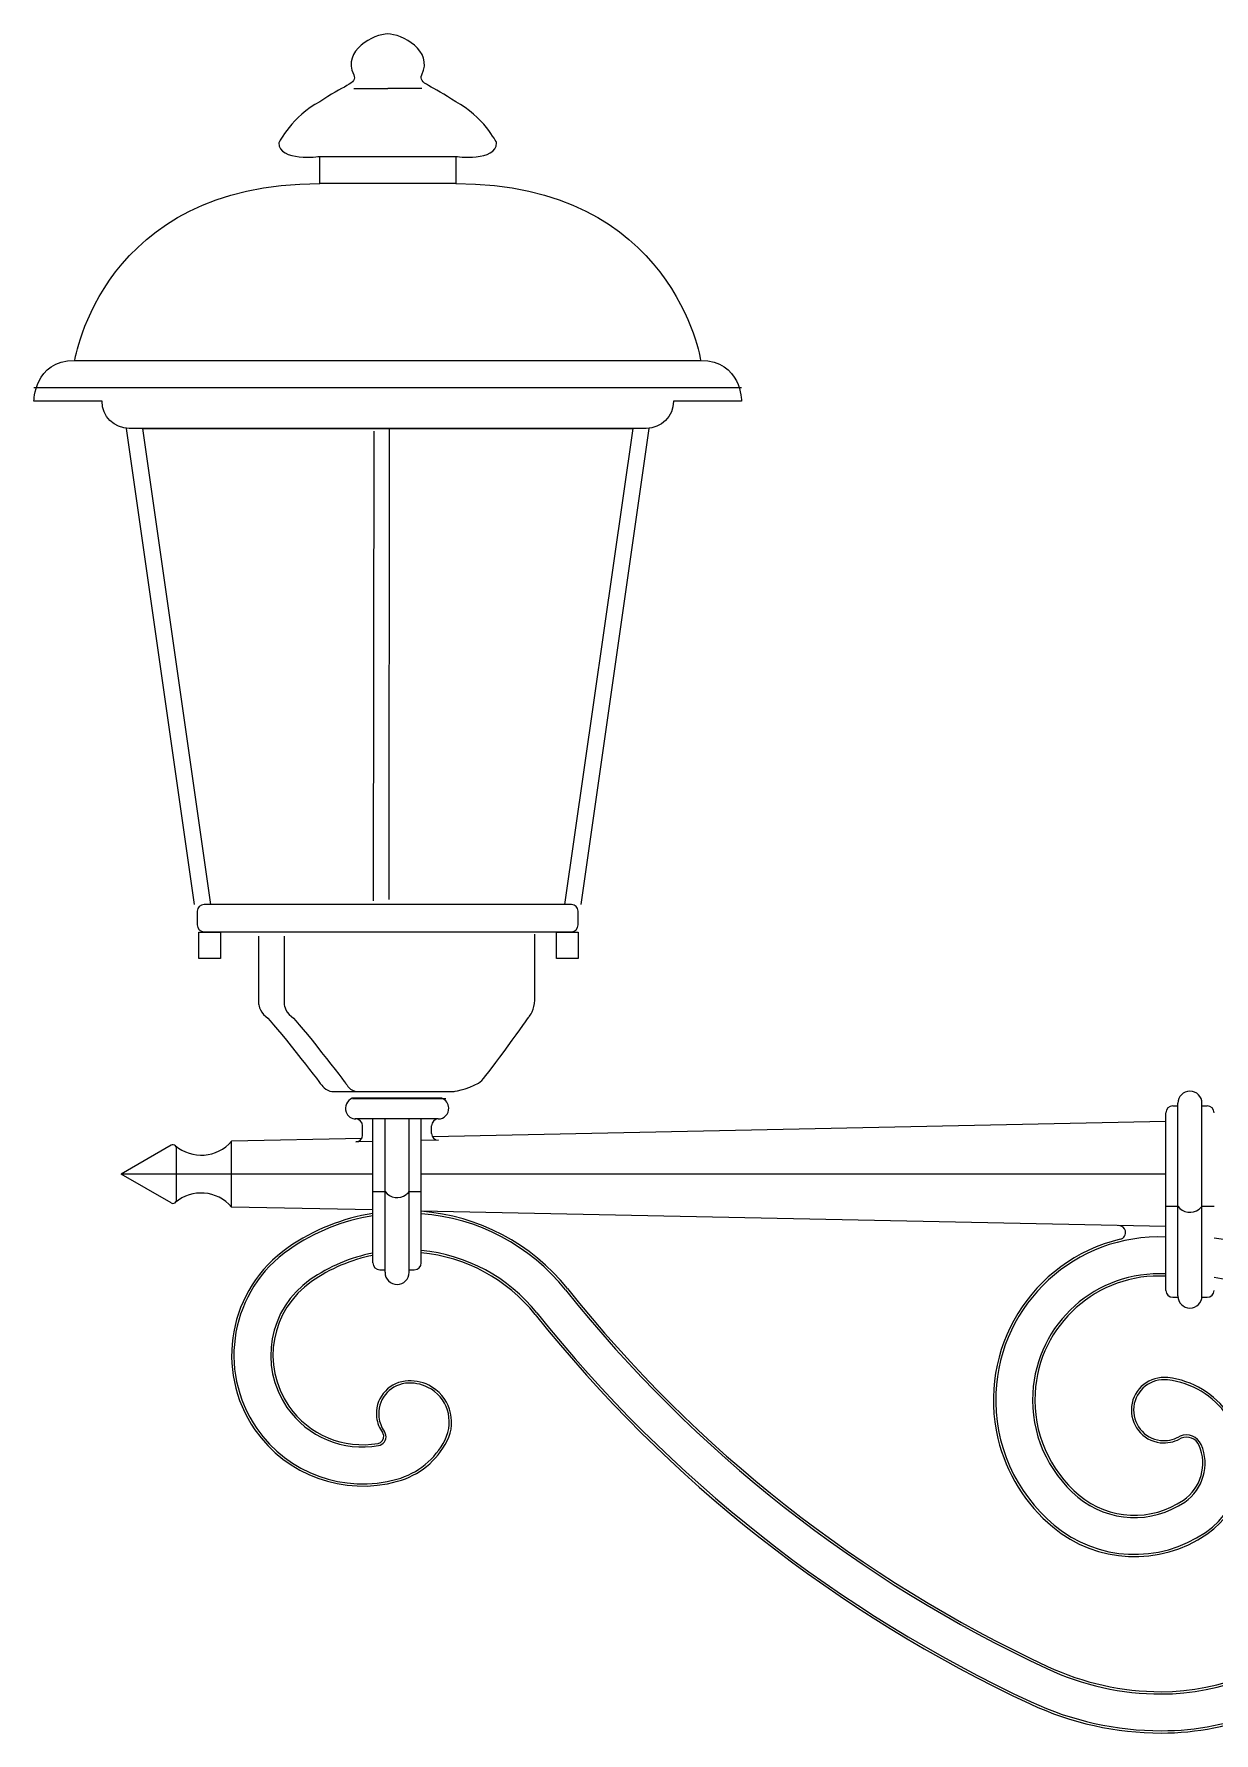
# Model space of a CAD drawing. Extents: x 0 to 221, y 0 to 381.
# Drawn here: x 0.1 to 43.3, y 307.7 to 370 of the extents above; entities that cross this region are included whole.
import ezdxf

# ---------------------------------------------------------------- set-up
doc = ezdxf.new("R2010")
doc.units = 0
doc.layers.add('LIVELLO_1', color=160, linetype='Continuous')

# ---------------------------------------------------------------- blocks, each defined once
blk = doc.blocks.new('AI9-BLK1')
at = {"layer": 'LIVELLO_1', "color": 7}
for p, q in [((-99.021, 177.114), (-97.775, 177.114)), ((-96.53, 177.114), (-97.775, 177.114)), ((-109.233, 167.154), (-86.323, 167.154)), ((-110.725, 166.159), (-84.828, 166.159)), ((-104.85, 147.232), (-107.339, 164.662)), ((-98.292, 147.363), (-98.27, 164.562)), ((-97.728, 147.42), (-97.706, 164.619)), ((-88.215, 164.662), (-90.703, 147.232)), ((-95.795, 140.135), (-99.074, 140.135)), ((-95.795, 140.135), (-99.074, 140.135)), ((-99.066, 140.132), (-95.652, 140.132)), ((-95.934, 139.38), (-98.965, 139.38)), ((-98.32, 134.111), (-98.32, 139.38)), ((-97.875, 133.766), (-97.875, 139.38)), ((-96.992, 133.766), (-96.992, 139.38)), ((-96.55, 134.111), (-96.55, 139.38)), ((-69.297, 133.1), (-69.297, 139.604)), ((-69.044, 139.861), (-68.857, 139.861)), ((-68.857, 132.897), (-68.857, 139.952)), ((-67.972, 132.897), (-67.972, 139.952)), ((-67.972, 139.861), (-67.784, 139.861)), ((-98.695, 138.787), (-98.695, 139.126)), ((-96.174, 138.852), (-96.174, 139.126)), ((-69.297, 139.285), (-96.137, 138.723)), ((-105.699, 138.416), (-107.529, 137.358)), ((-105.508, 136.413), (-105.508, 138.31)), ((-98.728, 138.666), (-103.49, 138.566)), ((-103.49, 136.153), (-103.49, 138.566)), ((-98.32, 138.548), (-98.943, 138.536)), ((-95.916, 138.6), (-96.55, 138.586)), ((-98.32, 137.358), (-107.529, 137.358)), ((-105.699, 136.305), (-107.529, 137.358)), ((-69.297, 137.358), (-96.55, 137.358)), ((-98.32, 136.724), (-97.875, 136.724)), ((-96.992, 136.724), (-96.55, 136.724)), ((-98.32, 136.046), (-103.49, 136.153)), ((-69.297, 135.439), (-96.55, 136.004)), ((-69.297, 136.187), (-68.857, 136.187)), ((-67.972, 136.187), (-67.532, 136.187)), ((-98.065, 133.857), (-97.875, 133.857)), ((-96.992, 133.857), (-96.805, 133.857)), ((-69.044, 132.848), (-68.857, 132.848)), ((-67.972, 132.848), (-67.784, 132.848))]:
    blk.add_line(p, q, dxfattribs=at)
for points in [[(-100.268, 174.622), (-95.288, 174.622), (-95.288, 173.631), (-100.268, 173.631)], [(-104.686, 146.216), (-103.898, 146.216), (-103.898, 145.251), (-104.686, 145.251)], [(-91.599, 146.216), (-90.807, 146.216), (-90.807, 145.251), (-91.599, 145.251)]]:
    blk.add_lwpolyline(points, close=True, dxfattribs=at)
blk.add_lwpolyline([(-104.253, 147.232), (-106.741, 164.662), (-88.811, 164.662), (-91.302, 147.232)], dxfattribs=at)
for points, knots in [([(-95.288, 174.622), (-95.288, 174.622), (-93.79, 174.42), (-93.79, 175.124), (-93.79, 175.124), (-94.292, 176.116), (-95.288, 176.618), (-96.112, 177.208), (-96.693, 177.289), (-96.53, 177.613), (-96.085, 178.506), (-97.278, 179.106), (-97.775, 179.106), (-98.276, 179.106), (-99.466, 178.506), (-99.021, 177.613), (-98.859, 177.289), (-99.44, 177.208), (-100.268, 176.618), (-101.262, 176.116), (-101.762, 175.124), (-101.762, 175.124), (-101.762, 174.42), (-100.268, 174.622), (-100.268, 174.622)], [0, 0, 0, 0, 1, 1, 1, 2, 2, 2, 3, 3, 3, 4, 4, 4, 5, 5, 5, 6, 6, 6, 7, 7, 7, 8, 8, 8, 8]), ([(-95.288, 173.631), (-87.317, 173.631), (-86.323, 167.154), (-86.323, 167.154), (-84.828, 167.154), (-84.828, 165.657), (-84.828, 165.657), (-84.828, 165.657), (-87.317, 165.657), (-87.317, 165.657), (-87.317, 165.111), (-87.764, 164.662), (-88.315, 164.662), (-88.315, 164.662), (-107.239, 164.662), (-107.239, 164.662), (-107.788, 164.662), (-108.235, 165.111), (-108.235, 165.657), (-108.235, 165.657), (-110.725, 165.657), (-110.725, 165.657), (-110.725, 165.657), (-110.725, 167.154), (-109.233, 167.154), (-109.233, 167.154), (-108.235, 173.631), (-100.268, 173.631)], [0, 0, 0, 0, 1, 1, 1, 2, 2, 2, 3, 3, 3, 4, 4, 4, 5, 5, 5, 6, 6, 6, 7, 7, 7, 8, 8, 8, 9, 9, 9, 9]), ([(-104.499, 147.232), (-104.499, 147.232), (-91.053, 147.232), (-91.053, 147.232), (-90.915, 147.232), (-90.807, 147.118), (-90.807, 146.986), (-90.807, 146.986), (-90.807, 146.484), (-90.807, 146.484), (-90.807, 146.347), (-90.915, 146.234), (-91.053, 146.234), (-91.053, 146.234), (-104.499, 146.234), (-104.499, 146.234), (-104.637, 146.234), (-104.749, 146.347), (-104.749, 146.484), (-104.749, 146.484), (-104.749, 146.986), (-104.749, 146.986), (-104.749, 147.118), (-104.637, 147.232), (-104.499, 147.232)], [0, 0, 0, 0, 1, 1, 1, 2, 2, 2, 3, 3, 3, 4, 4, 4, 5, 5, 5, 6, 6, 6, 7, 7, 7, 8, 8, 8, 8]), ([(-102.502, 146.077), (-102.502, 146.077), (-102.502, 143.603), (-102.502, 143.603), (-102.502, 143.603), (-102.502, 143.333), (-102.238, 143.131), (-101.969, 142.929), (-100.227, 140.656), (-100.227, 140.656), (-100.227, 140.656), (-100.028, 140.387), (-99.826, 140.387), (-99.826, 140.387), (-95.34, 140.387), (-95.34, 140.387), (-95.34, 140.387), (-94.606, 140.523), (-94.336, 140.787), (-94.071, 141.056), (-92.595, 143.131), (-92.595, 143.131), (-92.595, 143.131), (-92.396, 143.398), (-92.396, 143.733), (-92.396, 143.733), (-92.396, 146.146), (-92.396, 146.146)], [0, 0, 0, 0, 1, 1, 1, 2, 2, 2, 3, 3, 3, 4, 4, 4, 5, 5, 5, 6, 6, 6, 7, 7, 7, 8, 8, 8, 9, 9, 9, 9]), ([(-101.567, 146.077), (-101.567, 146.077), (-101.567, 143.603), (-101.567, 143.603), (-101.567, 143.603), (-101.567, 143.333), (-101.296, 143.131), (-101.033, 142.929), (-99.292, 140.656), (-99.292, 140.656), (-99.292, 140.656), (-99.157, 140.387), (-98.891, 140.387), (-98.891, 140.387), (-95.34, 140.387), (-95.34, 140.387), (-95.34, 140.387), (-94.606, 140.523), (-94.336, 140.787), (-94.071, 141.056), (-92.595, 143.131), (-92.595, 143.131), (-92.595, 143.131), (-92.396, 143.398), (-92.396, 143.733), (-92.396, 143.733), (-92.396, 146.146), (-92.396, 146.146)], [0, 0, 0, 0, 1, 1, 1, 2, 2, 2, 3, 3, 3, 4, 4, 4, 5, 5, 5, 6, 6, 6, 7, 7, 7, 8, 8, 8, 9, 9, 9, 9]), ([(-99.074, 140.135), (-99.275, 140.059), (-99.378, 139.832), (-99.3, 139.632), (-99.245, 139.481), (-99.103, 139.382), (-98.943, 139.38)], [0, 0, 0, 0, 1, 1, 1, 2, 2, 2, 2]), ([(-95.925, 139.38), (-95.709, 139.382), (-95.537, 139.564), (-95.542, 139.782), (-95.546, 139.939), (-95.647, 140.082), (-95.795, 140.135)], [0, 0, 0, 0, 1, 1, 1, 2, 2, 2, 2]), ([(-67.972, 139.952), (-67.972, 140.196), (-68.169, 140.394), (-68.414, 140.394), (-68.655, 140.394), (-68.857, 140.196), (-68.857, 139.952)], [0, 0, 0, 0, 1, 1, 1, 2, 2, 2, 2]), ([(-96.174, 138.852), (-96.174, 138.712), (-96.063, 138.6), (-95.92, 138.6), (-95.92, 138.6), (-95.916, 138.6), (-95.916, 138.6)], [0, 0, 0, 0, 1, 1, 1, 2, 2, 2, 2]), ([(-105.508, 138.31), (-105.508, 138.376), (-105.564, 138.435), (-105.635, 138.435), (-105.657, 138.435), (-105.683, 138.428), (-105.699, 138.416)], [0, 0, 0, 0, 1, 1, 1, 2, 2, 2, 2]), ([(-105.699, 136.305), (-105.637, 136.27), (-105.561, 136.289), (-105.526, 136.351), (-105.517, 136.372), (-105.508, 136.389), (-105.508, 136.413)], [0, 0, 0, 0, 1, 1, 1, 2, 2, 2, 2]), ([(-97.875, 136.724), (-97.691, 136.479), (-97.345, 136.429), (-97.101, 136.613), (-97.062, 136.644), (-97.025, 136.679), (-96.992, 136.724)], [0, 0, 0, 0, 1, 1, 1, 2, 2, 2, 2]), ([(-98.32, 135.923), (-99.431, 135.742), (-100.494, 135.316), (-101.423, 134.671), (-103.601, 133.166), (-104.145, 130.178), (-102.64, 128.002), (-101.478, 126.325), (-99.385, 125.563), (-97.418, 126.112)], [0, 0, 0, 0, 1, 1, 1, 2, 2, 2, 3, 3, 3, 3]), ([(-98.32, 135.837), (-99.418, 135.661), (-100.461, 135.24), (-101.377, 134.604), (-103.516, 133.124), (-104.053, 130.189), (-102.569, 128.047), (-101.43, 126.401), (-99.371, 125.656), (-97.44, 126.189), (-96.678, 126.401), (-96.036, 126.922), (-95.68, 127.631), (-95.321, 128.337), (-95.602, 129.194), (-96.305, 129.552), (-96.559, 129.68), (-96.847, 129.73), (-97.13, 129.699), (-97.741, 129.625), (-98.175, 129.066), (-98.099, 128.456), (-98.077, 128.269), (-98.008, 128.093), (-97.902, 127.945)], [0, 0, 0, 0, 1, 1, 1, 2, 2, 2, 3, 3, 3, 4, 4, 4, 5, 5, 5, 6, 6, 6, 7, 7, 7, 8, 8, 8, 8]), ([(-68.857, 136.187), (-68.673, 135.941), (-68.323, 135.896), (-68.081, 136.079), (-68.038, 136.111), (-68.001, 136.146), (-67.972, 136.187)], [0, 0, 0, 0, 1, 1, 1, 2, 2, 2, 2]), ([(-69.297, 135.052), (-72.592, 135.192), (-75.379, 132.636), (-75.518, 129.339), (-75.596, 127.485), (-74.804, 125.696), (-73.383, 124.504), (-71.804, 123.185), (-69.538, 123.078), (-67.843, 124.242), (-66.442, 125.203), (-66.09, 127.117), (-67.049, 128.514), (-67.555, 129.245), (-68.348, 129.727), (-69.231, 129.825), (-69.845, 129.896), (-70.396, 129.452), (-70.469, 128.844), (-70.539, 128.231), (-70.098, 127.678), (-69.486, 127.607), (-69.257, 127.581), (-69.024, 127.628), (-68.823, 127.74)], [0, 0, 0, 0, 1, 1, 1, 2, 2, 2, 3, 3, 3, 4, 4, 4, 5, 5, 5, 6, 6, 6, 7, 7, 7, 8, 8, 8, 8]), ([(-70.962, 134.975), (-70.827, 135.006), (-70.741, 135.146), (-70.775, 135.278), (-70.801, 135.389), (-70.9, 135.473), (-71.016, 135.473)], [0, 0, 0, 0, 1, 1, 1, 2, 2, 2, 2]), ([(-59.966, 127.086), (-60.173, 129.157), (-61.089, 131.096), (-62.562, 132.571), (-63.903, 133.906), (-65.649, 134.77), (-67.532, 135.016)], [0, 0, 0, 0, 1, 1, 1, 2, 2, 2, 2]), ([(-98.32, 134.385), (-99.123, 134.221), (-99.887, 133.899), (-100.561, 133.426), (-102.052, 132.396), (-102.426, 130.353), (-101.397, 128.863), (-100.664, 127.81), (-99.392, 127.278), (-98.129, 127.5)], [0, 0, 0, 0, 1, 1, 1, 2, 2, 2, 3, 3, 3, 3]), ([(-70.962, 134.975), (-74.213, 134.199), (-76.219, 130.925), (-75.441, 127.674), (-75.135, 126.412), (-74.434, 125.277), (-73.436, 124.439), (-71.83, 123.097), (-69.523, 122.985), (-67.795, 124.177)], [0, 0, 0, 0, 1, 1, 1, 2, 2, 2, 3, 3, 3, 3]), ([(-97.875, 133.766), (-97.875, 133.519), (-97.677, 133.319), (-97.433, 133.319), (-97.192, 133.319), (-96.992, 133.519), (-96.992, 133.766)], [0, 0, 0, 0, 1, 1, 1, 2, 2, 2, 2]), ([(-69.291, 133.704), (-71.841, 133.845), (-74.026, 131.895), (-74.169, 129.342), (-74.25, 127.886), (-73.637, 126.475), (-72.518, 125.536)], [0, 0, 0, 0, 1, 1, 1, 2, 2, 2, 2]), ([(-69.297, 133.621), (-71.803, 133.762), (-73.945, 131.843), (-74.084, 129.339), (-74.164, 127.905), (-73.563, 126.524), (-72.465, 125.601)], [0, 0, 0, 0, 1, 1, 1, 2, 2, 2, 2]), ([(-100.611, 133.497), (-102.137, 132.441), (-102.519, 130.342), (-101.464, 128.818), (-100.715, 127.735), (-99.41, 127.186), (-98.114, 127.419)], [0, 0, 0, 0, 1, 1, 1, 2, 2, 2, 2]), ([(-91.198, 133.171), (-86.488, 127.262), (-80.472, 122.526), (-73.623, 119.334), (-72.322, 118.723), (-70.9, 118.409), (-69.464, 118.409), (-67.253, 118.409), (-65.133, 119.285), (-63.574, 120.846), (-62.369, 122.052), (-61.607, 123.628), (-61.409, 125.318)], [0, 0, 0, 0, 1, 1, 1, 2, 2, 2, 3, 3, 3, 4, 4, 4, 4]), ([(-68.857, 132.897), (-68.857, 132.655), (-68.655, 132.455), (-68.414, 132.455), (-68.169, 132.455), (-67.972, 132.655), (-67.972, 132.897)], [0, 0, 0, 0, 1, 1, 1, 2, 2, 2, 2]), ([(-92.382, 132.222), (-87.524, 126.134), (-81.323, 121.253), (-74.26, 117.961), (-72.758, 117.259), (-71.122, 116.895), (-69.464, 116.895), (-66.852, 116.895), (-64.351, 117.93), (-62.504, 119.78), (-61.015, 121.267), (-60.089, 123.226), (-59.885, 125.318)], [0, 0, 0, 0, 1, 1, 1, 2, 2, 2, 3, 3, 3, 4, 4, 4, 4]), ([(-92.319, 132.279), (-87.465, 126.198), (-81.274, 121.322), (-74.228, 118.035), (-72.735, 117.342), (-71.108, 116.978), (-69.464, 116.978), (-66.873, 116.978), (-64.392, 118.009), (-62.562, 119.837), (-61.089, 121.31), (-60.173, 123.247), (-59.966, 125.318)], [0, 0, 0, 0, 1, 1, 1, 2, 2, 2, 3, 3, 3, 4, 4, 4, 4]), ([(-97.14, 129.78), (-97.797, 129.701), (-98.264, 129.1), (-98.183, 128.443), (-98.158, 128.243), (-98.082, 128.055), (-97.969, 127.893)], [0, 0, 0, 0, 1, 1, 1, 2, 2, 2, 2]), ([(-95.604, 127.591), (-95.224, 128.338), (-95.522, 129.251), (-96.27, 129.628), (-96.538, 129.763), (-96.842, 129.818), (-97.14, 129.78)], [0, 0, 0, 0, 1, 1, 1, 2, 2, 2, 2]), ([(-69.224, 129.908), (-69.882, 129.98), (-70.478, 129.511), (-70.55, 128.854), (-70.623, 128.195), (-70.153, 127.6), (-69.498, 127.526), (-69.25, 127.5), (-68.999, 127.548), (-68.783, 127.664)], [0, 0, 0, 0, 1, 1, 1, 2, 2, 2, 3, 3, 3, 3]), ([(-67.795, 124.177), (-66.359, 125.16), (-65.995, 127.124), (-66.985, 128.561), (-67.502, 129.313), (-68.314, 129.804), (-69.224, 129.908)], [0, 0, 0, 0, 1, 1, 1, 2, 2, 2, 2]), ([(-98.129, 127.5), (-97.99, 127.521), (-97.903, 127.652), (-97.923, 127.792), (-97.935, 127.828), (-97.946, 127.862), (-97.969, 127.893)], [0, 0, 0, 0, 1, 1, 1, 2, 2, 2, 2]), ([(-98.114, 127.419), (-97.935, 127.448), (-97.812, 127.624), (-97.845, 127.805), (-97.851, 127.857), (-97.873, 127.9), (-97.902, 127.945)], [0, 0, 0, 0, 1, 1, 1, 2, 2, 2, 2]), ([(-68, 127.455), (-68.127, 127.755), (-68.475, 127.89), (-68.773, 127.762), (-68.79, 127.755), (-68.803, 127.75), (-68.823, 127.74)], [0, 0, 0, 0, 1, 1, 1, 2, 2, 2, 2]), ([(-68.077, 127.426), (-68.187, 127.678), (-68.482, 127.797), (-68.739, 127.688), (-68.754, 127.681), (-68.768, 127.674), (-68.783, 127.664)], [0, 0, 0, 0, 1, 1, 1, 2, 2, 2, 2])]:
    blk.add_open_spline(points, degree=3, knots=knots, dxfattribs=at)
for points in [[(-98.695, 139.126), (-98.695, 139.264), (-98.806, 139.376), (-98.943, 139.38)], [(-95.925, 139.38), (-96.063, 139.376), (-96.174, 139.264), (-96.174, 139.126)], [(-69.044, 139.861), (-69.183, 139.861), (-69.297, 139.747), (-69.297, 139.604)], [(-67.532, 139.604), (-67.532, 139.747), (-67.642, 139.861), (-67.784, 139.861)], [(-98.943, 138.536), (-98.806, 138.538), (-98.695, 138.65), (-98.695, 138.787)], [(-105.554, 138.405), (-104.941, 137.879), (-104.017, 137.953), (-103.49, 138.566)], [(-103.49, 136.153), (-104.017, 136.767), (-104.941, 136.841), (-105.554, 136.317)], [(-91.198, 133.171), (-92.511, 134.815), (-94.452, 135.837), (-96.55, 135.998)], [(-91.265, 133.117), (-92.561, 134.742), (-94.479, 135.758), (-96.55, 135.911)], [(-98.32, 134.469), (-99.138, 134.306), (-99.92, 133.973), (-100.611, 133.497)], [(-92.319, 132.279), (-93.357, 133.58), (-94.887, 134.407), (-96.55, 134.561)], [(-92.382, 132.222), (-93.409, 133.511), (-94.914, 134.323), (-96.55, 134.478)], [(-98.32, 134.111), (-98.32, 133.971), (-98.202, 133.857), (-98.065, 133.857)], [(-96.805, 133.857), (-96.663, 133.857), (-96.55, 133.971), (-96.55, 134.111)], [(-63.574, 131.555), (-64.646, 132.628), (-66.033, 133.333), (-67.532, 133.569)], [(-91.265, 133.117), (-86.544, 127.202), (-80.516, 122.454), (-73.657, 119.258)], [(-69.297, 133.1), (-69.297, 132.962), (-69.183, 132.848), (-69.044, 132.848)], [(-67.784, 132.848), (-67.642, 132.848), (-67.532, 132.962), (-67.532, 133.1)], [(-97.418, 126.112), (-96.631, 126.325), (-95.973, 126.864), (-95.604, 127.591)], [(-68.653, 125.424), (-68.005, 125.865), (-67.765, 126.705), (-68.077, 127.426)], [(-68.606, 125.353), (-67.927, 125.819), (-67.673, 126.7), (-68, 127.455)], [(-72.518, 125.536), (-71.403, 124.604), (-69.805, 124.532), (-68.606, 125.353)], [(-72.465, 125.601), (-71.377, 124.694), (-69.819, 124.622), (-68.653, 125.424)], [(-69.464, 118.325), (-67.231, 118.325), (-65.091, 119.211), (-63.514, 120.791)], [(-73.657, 119.258), (-72.344, 118.64), (-70.91, 118.325), (-69.464, 118.325)]]:
    blk.add_open_spline(points, degree=3, dxfattribs=at)

msp = doc.modelspace()

# ---------------------------------------------------------------- block references
at = {"layer": 'LIVELLO_1', "color": 7}
msp.add_blockref('AI9-BLK1', (110.854043, 190.847782), dxfattribs=at)

doc.saveas('drawing.dxf')
